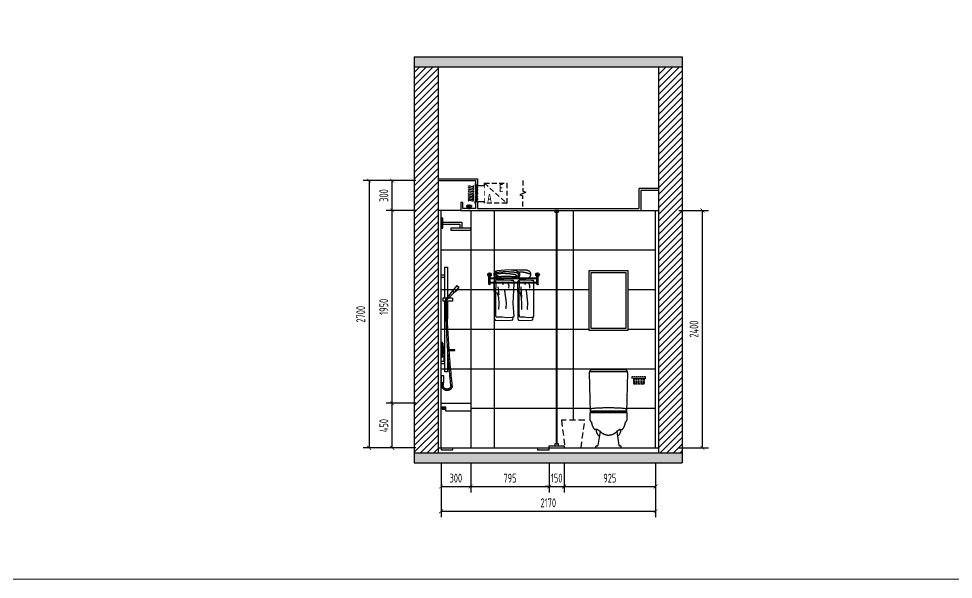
# Model space of a CAD drawing. Header units: millimetres. Extents: x 84706 to 155398, y -6776 to 36429.
# Drawn here: x 136492 to 145945, y 15071 to 20736 of the extents above; entities that cross this region are included whole.
import ezdxf

# ---------------------------------------------------------------- set-up
doc = ezdxf.new("R2010")
doc.units = ezdxf.units.MM
doc.set_wipeout_variables(frame=1)
for name, pattern in [('DASH', [8.89, 6.35, -2.54]), ('DASHED2', [0.375, 0.25, -0.125]), ('M-HIDDEN', [1.875, 1.25, -0.625])]:
    doc.linetypes.add(name, pattern=pattern)
doc.layers.get('Defpoints').update_dxf_attribs({"color": 250})
for name, color, linetype in [('D-detail', 5, 'Continuous'), ('DIM_SYMB', 3, 'Continuous'), ('DOOR', 60, 'Continuous'), ('DT', 2, 'Continuous'), ('EE1-【立面造型线（近看）】Elevation modelling line', 144, 'Continuous'), ('EE5-【立面楼板、墙体】Eloorslab_wall', 150, 'Continuous'), ('EE7-【立面填充】Hatch', 250, 'Continuous'), ('EE8-【立面完成线】Finish', 20, 'Continuous'), ('EL', 3, 'Continuous'), ('EL-FURN', 30, 'Continuous'), ('EL-立面Dim', 44, 'Continuous'), ('EL-立面造型', 30, 'Continuous'), ('P★★18-平面洁具', 4, 'Continuous'), ('立面家具', 4, 'Continuous')]:
    doc.layers.add(name, color=color, linetype=linetype)
doc.layers.add('FC-Material【地坪分割线】', color=138, linetype='Continuous', lineweight=0)
doc.styles.add('MT-DIM', font='ARCHS.SHX', dxfattribs={"width": 0.8})
doc.styles.add('尺寸标注', font='ARCHS.SHX', dxfattribs={"width": 0.8})
doc.dimstyles.new('海龙1：25', dxfattribs={"dimscale": 25, "dimtxt": 2.25, "dimasz": 1, "dimexe": 1.5, "dimexo": 1, "dimgap": 1, "dimtad": 1, "dimdec": 0, "dimrnd": 5, "dimdsep": 46, "dimtxsty": '尺寸标注', "dimblk": 'ARCHTICK', "dimblk1": 'ARCHTICK', "dimblk2": 'ARCHTICK', "dimcen": 1, "dimclrd": 44, "dimclre": 44, "dimclrt": 2, "dimadec": 0, "dimazin": 0, "dimtfac": 1, "dimtdec": 0, "dimtix": 1, "dimtmove": 2, "dimatfit": 3, "dimldrblk": 'hl_arrow2', "dimfxl": 0, "dimarcsym": 0})

# ---------------------------------------------------------------- blocks, each defined once
blk = doc.blocks.new('*U1043')
at = {"layer": 'EE7-【立面填充】Hatch'}
h = blk.add_hatch(dxfattribs=at)
h.set_pattern_fill('YPSGT-钢筋混凝土', color=256, scale=200, pattern_type=2)
h.set_pattern_definition([(45, (61385.6, -63.16), (-28.284271, 28.284271), []), (50, (61385.6, -63.16), (143.45204, -12.55044), [15, -165]), (355, (61385.6, -63.16), (-27.75027, 150.43842), [12, -132]), (100.4514, (61397.55, -64.2), (115.70187, 137.8879), [12.74804, -140.22842]), (46.1842, (61385.6, -23.16), (213.44822, -33.1038), [22.5, -247.5]), (96.6356, (61403.39, -25.92), (186.93254, 194.82358), [19.12206, -210.3426]), (351.1842, (61385.6, -23.16), (186.9324, 194.82373), [18, -198]), (21, (61405.6, -33.16), (119.38141, -80.52379), [15, -165]), (326, (61405.6, -33.16), (48.66306, 145.03), [12, -132]), (71.4514, (61415.55, -39.87), (168.04452, 64.5061), [12.74804, -140.22842]), (37.5, (61385.6, -63.16), (2.431971, 66.57877), [0, -130.4, 0, -134, 0, -132.5]), (7.5, (61385.6, -63.16), (52.613907, 78.882342), [0, -76.4, 0, -127.4, 0, -50.5]), (327.5, (61341, -63.16), (106.764487, -4.510974), [0, -50, 0, -156, 0, -207]), (317.5, (61321, -63.16), (116.637234, 20.020996), [0, -65, 0, -103.6, 0, -147])])
h.paths.add_polyline_path([(152642.9, -86529), (149932.9, -86529), (149932.9, -86629), (152642.9, -86629)])
h.paths.add_polyline_path([(152642.9, -82629), (152642.9, -82529), (149932.9, -82529), (149932.9, -82629)])
h = blk.add_hatch(dxfattribs=at)
h.set_pattern_fill('ANSI31', color=256, scale=15)
h.set_pattern_definition([(45, (154943.074, -85647.61), (-33.67596, 33.67596), [])])
h.paths.add_polyline_path([(152642.9, -86529), (152642.9, -82629), (152402.9, -82629), (152402.9, -86529)])
h.paths.add_polyline_path([(149932.9, -86529), (150172.9, -86529), (150172.9, -82629), (149932.9, -82629)])
at = {"layer": 'EE5-【立面楼板、墙体】Eloorslab_wall'}
for p, q in [((149932.9, -82529), (149932.9, -86629)), ((149932.9, -82529), (152642.9, -82529)), ((152642.9, -82529), (152642.9, -82629)), ((149932.9, -82629), (152642.9, -82629)), ((150172.9, -82629), (150172.9, -86529)), ((152402.9, -82629), (152402.9, -86529)), ((152642.9, -82629), (152642.9, -86529)), ((149932.9, -86529), (152642.9, -86529)), ((152642.9, -86529), (152642.9, -86629)), ((149932.9, -86629), (152642.9, -86629))]:
    blk.add_line(p, q, dxfattribs=at)
at = {"layer": 'EE8-【立面完成线】Finish'}
blk.add_line((150172.9, -86479), (152402.9, -86479), dxfattribs=at)
blk = doc.blocks.new('A$C636C47A0')
at = {"layer": 'EL-立面造型', "color": 1, "linetype": 'DASH', "ltscale": 300}
for p, q in [((-39.8, 755.4), (0, 755.4)), ((-39.8, 730.4), (0, 730.4)), ((-160.2, 650.4), (-179.8, 634.9)), ((-179.8, 634.9), (-137.5, 581.6)), ((-160.2, 650.4), (-117.9, 597.1)), ((-117.9, 597.1), (-137.5, 581.6)), ((-137.5, 581.6), (-58.4, 506.3)), ((-117.9, 597.1), (-49, 513.8)), ((-117.9, 521.6), (-117.9, 491.6)), ((-117.9, 521.6), (-74.4, 521.6)), ((-117.9, 491.6), (-17.9, 491.6)), ((-49, 513.8), (-58.4, 506.3)), ((-55.4, 521.6), (-17.9, 521.6)), ((-17.9, 521.6), (-17.9, 491.6)), ((-82.3, 5), (-140, 5)), ((-140, -5), (-140, 5)), ((-64.8, 5), (-67.9, 5)), ((-39.8, 25), (-23.9, 25)), ((-23.9, 25), (-39.8, 25)), ((-23.9, 25), (-39.8, 25)), ((-35, 60), (-35, 40)), ((-15, 60), (-35, 60)), ((-15, 40), (-35, 40)), ((-23.9, 25), (-23.9, -25)), ((-23.9, 19.2), (-15, 19.2)), ((-23.9, 19.2), (-15, 19.2)), ((-23.9, 19.2), (-15, 19.2)), ((-15, 75), (0, 75)), ((-15, -75), (-15, 75)), ((0, 75), (-10, 75)), ((0, 75), (-10, 75)), ((0, 75), (0, -75)), ((0, -10), (0, 10)), ((-83, -5), (-140, -5)), ((-64.8, -5), (-68.6, -5)), ((-23.9, -25), (-39.8, -25)), ((-23.9, -25), (-39.8, -25)), ((-23.9, -25), (-39.8, -25)), ((-39.8, -37.5), (-15, -37.5)), ((-39.8, -37.5), (-15, -37.5)), ((-39.8, -67.5), (-15, -67.5)), ((-29.6, -67.5), (-29.6, -117.5)), ((-15, -19.2), (-23.9, -19.2)), ((-23.9, -19.2), (-15, -19.2)), ((-23.9, -19.2), (-15, -19.2)), ((-22, -67.5), (-22, -37.5)), ((0, -75), (-15, -75)), ((0, -75), (-10, -75)), ((0, -75), (-10, -75)), ((-39.8, -117.5), (0, -117.5)), ((-39.8, -142.5), (0, -142.5)), ((-22.7, -330.5), (-22.7, -361.4)), ((-8.7, -330.5), (-8.7, -362.8))]:
    blk.add_line(p, q, dxfattribs=at)
for points in [[(-39.8, 521.6), (-39.8, 835.5), (-64.8, 835.5), (-64.8, 532.9)], [(-64.8, 53.9), (-64.8, -222.5), (-39.8, -222.5), (-39.8, 491.6)], [(-64.8, 491.6), (-64.8, 315)]]:
    blk.add_lwpolyline(points, dxfattribs=at)
blk.add_lwpolyline([(-30, -262.5), (0, -262.5), (0, -330.5), (-30, -330.5)], close=True, dxfattribs=at)
for centre, radius, start, end in [((-74.9, 674.7), 112.2, 200.77725, 236.06979), ((-11149.7, 784.5), 11094.8, 354.06435, 358.56315), ((-8758.5, 583.6), 8709.8, 353.76174, 359.54067), ((-61.4, -357.6), 53.1, 185.55258, 354.44743), ((-61.4, -357.6), 39.1, 187.60132, 354.44743)]:
    blk.add_arc(centre, radius, start, end, dxfattribs=at)
blk = doc.blocks.new('GGGWER')
at = {"layer": 'EL-立面造型', "color": 1, "linetype": 'DASH', "ltscale": 300}
for points in [[(-20, 100), (0, 100), (0, 0), (-20, 0)], [(-300, 0), (-100, 0), (-100, -20), (-300, -20)]]:
    blk.add_lwpolyline(points, close=True, dxfattribs=at)
for points in [[(-20, 60), (-210, 60), (-210, 0)], [(-20, 40), (-190, 40), (-190, 0)]]:
    blk.add_lwpolyline(points, dxfattribs=at)
blk = doc.blocks.new('A$C0F9871BB')
at = {"layer": 'DT', "color": 1}
for p, q in [((14.2, 13.5), (0, 13.5)), ((7.1, 0), (7.1, 27))]:
    blk.add_line(p, q, dxfattribs=at)
for points in [[(3.3, 23.4), (10.9, 23.4), (10.9, 3.7), (3.3, 3.7)], [(14.2, 18.4), (16.8, 18.4), (16.8, 8.7), (14.2, 8.7)]]:
    blk.add_lwpolyline(points, close=True, dxfattribs=at)
blk = doc.blocks.new('海龙工具_201210241216573')
at = {"layer": 'P★★18-平面洁具', "color": 8}
for p, q in [((236, 8.4), (-236, 8.4)), ((236, 0), (-236, 0)), ((236, -36.3), (-236, -36.3)), ((236, -44.7), (-236, -44.7))]:
    blk.add_line(p, q, dxfattribs=at)
at = {"layer": 'P★★18-平面洁具', "color": 8, "linetype": 'DASH', "ltscale": 100}
for p, q in [((167.6, 8.4), (-155.6, 8.4)), ((-133.4, 85.1), (-57.9, 85.1)), ((-57.9, 85.1), (49.3, 86.6)), ((-24.7, 79), (49.3, 86.6)), ((49.3, 86.6), (167.1, 77.5)), ((183.7, 36.3), (166.2, 13.5)), ((166.2, 13.5), (166.2, 8.4)), ((-205.1, -54.3), (-203.7, -27)), ((-204.6, -248.2), (-205.1, -54.3)), ((-203.7, -27), (-200.4, -20.8)), ((-200.4, -20.8), (-181.6, -18.2)), ((-181.6, -18.2), (-122.8, -17.3)), ((-151.1, -36.2), (-162.5, -69)), ((-162.5, -69), (-160.7, -96.9)), ((-122.8, -17.3), (-57.9, -16.4)), ((-103.8, -29.6), (-116.9, -59.1)), ((-74, -85.4), (-81.8, -190.5)), ((-57.9, -16.4), (-50.8, -20.8)), ((-55.1, -28.8), (-56, -40.2)), ((-56, -40.2), (-54.6, -146)), ((-50.8, -20.8), (-55.1, -28.8)), ((-46.1, -24.4), (-50.8, -20.8)), ((-40.2, -36.3), (-46.1, -24.4)), ((-39.9, -44.7), (-43, -229)), ((-5.6, -54.3), (-3.9, -27)), ((5.4, -248.2), (-5.6, -54.3)), ((-3.9, -27), (0.2, -20.8)), ((0.2, -20.8), (23.8, -18.2)), ((23.8, -18.2), (97.2, -17.3)), ((61.9, -36.2), (47.6, -69)), ((47.6, -69), (49.8, -96.9)), ((97.2, -17.3), (178.4, -16.4)), ((121, -29.6), (104.6, -59.1)), ((158.3, -85.4), (150.6, -164.2)), ((178.4, -16.4), (187.2, -20.8)), ((181.9, -28.8), (180.7, -40.2)), ((180.7, -40.2), (182.5, -146)), ((187.2, -20.8), (181.9, -28.8)), ((193.1, -24.4), (187.2, -20.8)), ((200.4, -36.3), (193.1, -24.4)), ((200.9, -44.7), (197, -229)), ((-126.5, -121.5), (-140.5, -246.3)), ((-81.8, -190.5), (-68.1, -134.6)), ((-54.6, -146), (-54.6, -177.7)), ((-54.6, -177.7), (-54.6, -351.3)), ((92.5, -121.5), (75, -246.3)), ((148.4, -190.5), (166.4, -140.7)), ((182.5, -146), (182.5, -177.7)), ((182.5, -177.7), (182.5, -351.3)), ((-204.6, -382.1), (-204.6, -248.2)), ((-140.5, -246.3), (-137.9, -307)), ((-83.6, -254.5), (-81.8, -190.5)), ((-82.7, -311.9), (-83.6, -254.5)), ((-43, -229), (-42.3, -350.2)), ((-5.1, -382.1), (5.4, -248.2)), ((75, -246.3), (78.3, -307)), ((146.2, -254.5), (148.4, -190.5)), ((147.3, -311.9), (146.2, -254.5)), ((197, -229), (197.8, -350.2)), ((-137.9, -307), (-141.4, -311.9)), ((-54.6, -351.3), (-55.1, -378.6)), ((-42.3, -350.2), (-43, -404.4)), ((182.5, -351.3), (181.9, -378.6)), ((197.8, -350.2), (197, -404.4)), ((-189.6, -389.2), (-204.6, -382.1)), ((-197.8, -388.9), (-197.8, -388.5)), ((-193.7, -416), (-197.8, -388.9)), ((-179.2, -421.2), (-193.7, -416)), ((-147.2, -392.7), (-189.6, -389.2)), ((-86.3, -423.7), (-179.2, -421.2)), ((-111.5, -387.4), (-147.2, -392.7)), ((-84.7, -386.5), (-111.5, -387.4)), ((-50.6, -419.9), (-86.3, -423.7)), ((-63.1, -388.3), (-84.7, -386.5)), ((-55.1, -378.6), (-63.1, -388.3)), ((-43, -404.4), (-50.6, -419.9)), ((13.8, -389.2), (-5.1, -382.1)), ((3.4, -388.9), (3.5, -388.5)), ((8.6, -416), (3.4, -388.9)), ((26.6, -421.2), (8.6, -416)), ((66.7, -392.7), (13.8, -389.2)), ((142.8, -423.7), (26.6, -421.2)), ((111.3, -387.4), (66.7, -392.7)), ((144.9, -386.5), (111.3, -387.4)), ((187.5, -419.9), (142.8, -423.7)), ((171.9, -388.3), (144.9, -386.5)), ((181.9, -378.6), (171.9, -388.3)), ((197, -404.4), (187.5, -419.9))]:
    blk.add_line(p, q, dxfattribs=at)
at = {"layer": 'P★★18-平面洁具', "color": 8}
for points in [[(-250, -56.7, -0.000012), (-250, -56.7), (-250, 42.6)], [(-236, -56.7, -0.000012), (-236, -56.7), (-236, 42.6)]]:
    blk.add_lwpolyline(points, format="xyb", dxfattribs=at)
for points in [[(236, -56.7), (236, -56.7), (236, 42.6)], [(250, -56.7), (250, -56.7), (250, 42.6)]]:
    blk.add_lwpolyline(points, dxfattribs=at)
for centre, radius, start, end in [((-243.3, 39.2), 18.8, 292.81563, 249.09277), ((-243, 38.9), 7.96, 28.36926, 151.63074), ((243.3, 39.2), 18.8, 290.90723, 247.18437), ((243, 38.9), 7.96, 28.36926, 151.63074), ((-243, -55.5), 7.1, 189.68398, 350.31602), ((243, -55.5), 7.1, 189.68398, 350.31602)]:
    blk.add_arc(centre, radius, start, end, dxfattribs=at)
at = {"layer": 'P★★18-平面洁具', "color": 8, "linetype": 'DASH', "ltscale": 100}
for centre, radius, start, end in [((-129.8, 42.5), 42.7, 94.81222, 232.87429), ((-57.2, -206.4), 275.1, 90.86267, 114.34498), ((-22.4, 39.9), 39.2, 93.36153, 230.49658), ((-21.2, 39.4), 25.6, 124.61164, 236.42134), ((71.8, -515.2), 585.6, 80.72128, 100.58002), ((75.3, -1092.4), 1115.9, 86.2115, 95.68908), ((-10, 30.6), 14.9, 136.23636, 228.37541), ((103.7, -597.5), 650.5, 84.62395, 101.03843), ((149.9, 39.4), 18.3, 267.05328, 36.22558), ((162.5, 41.3), 21.8, 346.80914, 80.13635), ((162.9, 42.9), 34.8, 277.72605, 83.18652)]:
    blk.add_arc(centre, radius, start, end, dxfattribs=at)
blk = doc.blocks.new('QBLOCK2007110113254020')
at = {"layer": 'EL-立面造型', "color": 1, "linetype": 'DASH', "ltscale": 250}
for p, q in [((-193.5, 385.8), (191.1, 385.8)), ((-185.2, -1.5), (-185.2, -6.3)), ((-185.2, -109.4), (-185.2, -30.8)), ((-181.6, -9.9), (179.2, -9.9)), ((-181.6, -27.2), (179.2, -27.2)), ((182.8, -6.3), (182.8, -1.5)), ((182.8, -30.8), (182.8, -109.4)), ((-114.3, -198.2), (-140.5, -198.2)), ((-85.7, -219.8), (-107.4, -361.1)), ((83.3, -219.8), (105, -361.1)), ((112, -198.2), (138.1, -198.2)), ((-128.3, -379.2), (-128.3, -370.4)), ((-123.3, -365.4), (-112.3, -365.4)), ((121, -365.4), (110, -365.4)), ((126, -379.2), (126, -370.4)), ((-123.3, -384.2), (121, -384.2))]:
    blk.add_line(p, q, dxfattribs=at)
blk.add_lwpolyline([(182.8, -27.2), (192.8, 375.8, 0.414214), (162.8, 405.8), (-165.2, 405.8, 0.414214), (-195.2, 375.8), (-185.2, -27.2)], format="xyb", dxfattribs=at)
blk.add_lwpolyline([(179.2, -23.3), (-180.2, -23.3), (-180.2, -13.2), (179.2, -13.2)], close=True, dxfattribs=at)
for centre, radius, start, end in [((-172, -1.1), 13.2, 100.38763, 181.4571), ((-1.2, -1905.1), 1924.7, 84.83706, 95.16294), ((169.6, -1.1), 13.2, 358.5429, 79.61237), ((-181.6, -6.3), 3.6, 180, 270), ((-181.6, -30.8), 3.6, 90, 180), ((179.2, -6.3), 3.6, 270, 0), ((179.2, -30.8), 3.6, 0, 90), ((-174.4, -109.4), 10.8, 180, 270), ((-2.8, -96.5), 173.2, 187.87897, 215.35332), ((0.4, -96.5), 173.2, 324.64668, 352.12103), ((172, -109.4), 10.8, 270, 0), ((-140.5, -193.2), 5, 224.4095, 270), ((-48.9, -202.9), 77.7, 176.55617, 235.49525), ((-114.3, -203.2), 5, 52.02704, 90), ((3.8, -51.8), 187, 232.02704, 240.55061), ((-90.6, -219), 5, 351.25451, 60.55061), ((-0.6, -139.4), 115.4, 222.17064, 316.50027), ((88.2, -219), 5, 119.44939, 188.74549), ((-6.2, -51.8), 187, 299.44939, 308.49692), ((46.5, -202.9), 77.7, 304.50475, 3.44383), ((112, -203.2), 5, 90, 127.97296), ((138.1, -193.2), 5, 270, 315.5905), ((138.1, -193.2), 5, 270, 315.5905), ((-123.3, -370.4), 5, 90, 180), ((-112.3, -360.4), 5, 270, 351.59104), ((110, -360.4), 5, 188.40896, 270), ((121, -370.4), 5, 0, 90), ((-123.3, -379.2), 5, 180, 270), ((121, -379.2), 5, 270, 0)]:
    blk.add_arc(centre, radius, start, end, dxfattribs=at)
blk = doc.blocks.new('A$C6016055B')
at = {"layer": '立面家具', "color": 1, "linetype": 'DASH', "ltscale": 300, "elevation": 0}
for points in [[(-198.9, 1255.1), (201.1, 1255.1), (201.1, 655.1), (-198.9, 655.1)], [(-178.9, 1235.1), (181.1, 1235.1), (181.1, 675.1), (-178.9, 675.1)]]:
    blk.add_lwpolyline(points, close=True, dxfattribs=at)
blk = doc.blocks.new('FADFA23')
at = {"color": 1, "linetype": 'DASHED2', "ltscale": 50}
for p, q in [((113162.1, -234782.7), (113027.1, -234782.7)), ((113027.1, -234802.3), (113162.1, -234802.3)), ((113146.3, -234802.3), (113041.8, -234802.3)), ((113041.8, -234802.3), (113041.8, -234858)), ((113146.3, -234858), (113146.3, -234802.3)), ((113162.1, -234802.3), (113162.1, -234782.7)), ((113146.3, -234811.6), (113041.8, -234811.6)), ((113146.3, -234827.2), (113041.8, -234827.2)), ((113146.3, -234839), (113041.8, -234839)), ((113146.3, -234847.8), (113041.8, -234847.8)), ((113146.3, -234852.1), (113041.8, -234852.1)), ((113041.8, -234858), (113146.3, -234858))]:
    blk.add_line(p, q, dxfattribs=at)
blk.add_lwpolyline([(113027.1, -234802.3), (113027.1, -234782.7)], dxfattribs=at)
blk = doc.blocks.new('_ArchTick')
at = {"color": 2, "linetype": 'ByBlock', "const_width": 0.15}
blk.add_lwpolyline([(-0.5, -0.5), (0.5, 0.5)], dxfattribs=at)
blk = doc.blocks.new('*D933')
at = {"layer": 'Defpoints', "color": 0, "transparency": 16777216}
for p in [(140763.6, 16399.5), (141063.6, 16399.5), (141063.6, 16008.9)]:
    blk.add_point(p, dxfattribs=at)
at = {"layer": 'EE1-【立面造型线（近看）】Elevation modelling line', "color": 44, "lineweight": -2, "transparency": 16777216}
for p, q in [((140763.6, 16248.9), (140763.6, 15948.9)), ((141063.6, 16248.9), (141063.6, 15948.9)), ((140763.6, 16008.9), (141063.6, 16008.9))]:
    blk.add_line(p, q, dxfattribs=at)
at = {"layer": 'EE1-【立面造型线（近看）】Elevation modelling line', "color": 44, "lineweight": -2, "transparency": 16777216, "xscale": 40, "yscale": 40, "zscale": 40, "rotation": 180}
blk.add_blockref('_ArchTick', (140763.6, 16008.9), dxfattribs=at)
at = {"layer": 'EE1-【立面造型线（近看）】Elevation modelling line', "color": 44, "lineweight": -2, "transparency": 16777216, "xscale": 40, "yscale": 40, "zscale": 40}
blk.add_blockref('_ArchTick', (141063.6, 16008.9), dxfattribs=at)
at = {"layer": 'EE1-【立面造型线（近看）】Elevation modelling line', "color": 2, "transparency": 16777216, "insert": (140913.6, 16093.9), "char_height": 90, "attachment_point": 5, "style": '尺寸标注'}
blk.add_mtext('300', dxfattribs=at)
blk = doc.blocks.new('hl_arrow2')
at = {"color": 2}
blk.add_line((-0.22, 0), (-1, 0), dxfattribs=at)
blk.add_lwpolyline([(-0.22, 0), (-0.86, -0.69), (-0.65, -0.86), (0, 0), (-0.65, 0.86), (-0.86, 0.69)], close=True, dxfattribs=at)
for points in [[(-0.86, 0.69), (-0.65, 0.86), (-0.22, 0), (0, 0)], [(-0.86, -0.69), (-0.65, -0.86), (-0.22, 0), (0, 0)]]:
    blk.add_solid(points, dxfattribs=at)
blk = doc.blocks.new('*D934')
at = {"layer": 'Defpoints', "color": 0, "transparency": 16777216}
for p in [(141063.6, 16399.5), (141858.6, 16399.5), (141858.6, 16008.9)]:
    blk.add_point(p, dxfattribs=at)
at = {"layer": 'EE1-【立面造型线（近看）】Elevation modelling line', "color": 44, "lineweight": -2, "transparency": 16777216}
for p, q in [((141063.6, 16248.9), (141063.6, 15948.9)), ((141858.6, 16248.9), (141858.6, 15948.9)), ((141063.6, 16008.9), (141858.6, 16008.9))]:
    blk.add_line(p, q, dxfattribs=at)
at = {"layer": 'EE1-【立面造型线（近看）】Elevation modelling line', "color": 44, "lineweight": -2, "transparency": 16777216, "xscale": 40, "yscale": 40, "zscale": 40, "rotation": 180}
blk.add_blockref('_ArchTick', (141063.6, 16008.9), dxfattribs=at)
at = {"layer": 'EE1-【立面造型线（近看）】Elevation modelling line', "color": 44, "lineweight": -2, "transparency": 16777216, "xscale": 40, "yscale": 40, "zscale": 40}
blk.add_blockref('_ArchTick', (141858.6, 16008.9), dxfattribs=at)
at = {"layer": 'EE1-【立面造型线（近看）】Elevation modelling line', "color": 2, "transparency": 16777216, "insert": (141461.1, 16093.9), "char_height": 90, "attachment_point": 5, "style": '尺寸标注'}
blk.add_mtext('795', dxfattribs=at)
blk = doc.blocks.new('*D935')
at = {"layer": 'Defpoints', "color": 0, "transparency": 16777216}
for p in [(141858.6, 16399.5), (142008.6, 16399.5), (142008.6, 16008.9)]:
    blk.add_point(p, dxfattribs=at)
at = {"layer": 'EE1-【立面造型线（近看）】Elevation modelling line', "color": 44, "lineweight": -2, "transparency": 16777216}
for p, q in [((141858.6, 16248.9), (141858.6, 15948.9)), ((142008.6, 16248.9), (142008.6, 15948.9)), ((141858.6, 16008.9), (141818.6, 16008.9)), ((141858.6, 16008.9), (142008.6, 16008.9)), ((142008.6, 16008.9), (142048.6, 16008.9))]:
    blk.add_line(p, q, dxfattribs=at)
at = {"layer": 'EE1-【立面造型线（近看）】Elevation modelling line', "color": 44, "lineweight": -2, "transparency": 16777216, "xscale": 40, "yscale": 40, "zscale": 40}
blk.add_blockref('_ArchTick', (141858.6, 16008.9), dxfattribs=at)
at = {"layer": 'EE1-【立面造型线（近看）】Elevation modelling line', "color": 44, "lineweight": -2, "transparency": 16777216, "xscale": 40, "yscale": 40, "zscale": 40, "rotation": 180}
blk.add_blockref('_ArchTick', (142008.6, 16008.9), dxfattribs=at)
at = {"layer": 'EE1-【立面造型线（近看）】Elevation modelling line', "color": 2, "transparency": 16777216, "insert": (141933.6, 16093.9), "char_height": 90, "attachment_point": 5, "style": '尺寸标注'}
blk.add_mtext('150', dxfattribs=at)
blk = doc.blocks.new('*D936')
at = {"layer": 'Defpoints', "color": 0, "transparency": 16777216}
for p in [(142008.6, 16399.5), (142933.6, 16399.5), (142933.6, 16008.9)]:
    blk.add_point(p, dxfattribs=at)
at = {"layer": 'EE1-【立面造型线（近看）】Elevation modelling line', "color": 44, "lineweight": -2, "transparency": 16777216}
for p, q in [((142008.6, 16248.9), (142008.6, 15948.9)), ((142933.6, 16248.9), (142933.6, 15948.9)), ((142008.6, 16008.9), (142933.6, 16008.9))]:
    blk.add_line(p, q, dxfattribs=at)
at = {"layer": 'EE1-【立面造型线（近看）】Elevation modelling line', "color": 44, "lineweight": -2, "transparency": 16777216, "xscale": 40, "yscale": 40, "zscale": 40, "rotation": 180}
blk.add_blockref('_ArchTick', (142008.6, 16008.9), dxfattribs=at)
at = {"layer": 'EE1-【立面造型线（近看）】Elevation modelling line', "color": 44, "lineweight": -2, "transparency": 16777216, "xscale": 40, "yscale": 40, "zscale": 40}
blk.add_blockref('_ArchTick', (142933.6, 16008.9), dxfattribs=at)
at = {"layer": 'EE1-【立面造型线（近看）】Elevation modelling line', "color": 2, "transparency": 16777216, "insert": (142471.1, 16093.9), "char_height": 90, "attachment_point": 5, "style": '尺寸标注'}
blk.add_mtext('925', dxfattribs=at)
blk = doc.blocks.new('*D943')
at = {"layer": 'Defpoints', "color": 0, "transparency": 16777216}
for p in [(140763.6, 16399.5), (142933.6, 16399.5), (142933.6, 15758.9)]:
    blk.add_point(p, dxfattribs=at)
at = {"layer": 'EE1-【立面造型线（近看）】Elevation modelling line', "color": 44, "lineweight": -2, "transparency": 16777216}
for p, q in [((140763.6, 15998.9), (140763.6, 15698.9)), ((142933.6, 15998.9), (142933.6, 15698.9)), ((140763.6, 15758.9), (142933.6, 15758.9))]:
    blk.add_line(p, q, dxfattribs=at)
at = {"layer": 'EE1-【立面造型线（近看）】Elevation modelling line', "color": 44, "lineweight": -2, "transparency": 16777216, "xscale": 40, "yscale": 40, "zscale": 40, "rotation": 180}
blk.add_blockref('_ArchTick', (140763.6, 15758.9), dxfattribs=at)
at = {"layer": 'EE1-【立面造型线（近看）】Elevation modelling line', "color": 44, "lineweight": -2, "transparency": 16777216, "xscale": 40, "yscale": 40, "zscale": 40}
blk.add_blockref('_ArchTick', (142933.6, 15758.9), dxfattribs=at)
at = {"layer": 'EE1-【立面造型线（近看）】Elevation modelling line', "color": 2, "transparency": 16777216, "insert": (141848.6, 15843.9), "char_height": 90, "attachment_point": 5, "style": '尺寸标注'}
blk.add_mtext('2170', dxfattribs=at)
blk = doc.blocks.new('*D952')
at = {"layer": 'Defpoints', "color": 0, "transparency": 16777216}
for p in [(140270, 16849.5), (140763.6, 16849.5), (140763.6, 16399.5)]:
    blk.add_point(p, dxfattribs=at)
at = {"layer": 'EE1-【立面造型线（近看）】Elevation modelling line', "color": 44, "lineweight": -2, "transparency": 16777216}
for p, q in [((140510, 16849.5), (140210, 16849.5)), ((140270, 16399.5), (140270, 16849.5)), ((140510, 16399.5), (140210, 16399.5))]:
    blk.add_line(p, q, dxfattribs=at)
at = {"layer": 'EE1-【立面造型线（近看）】Elevation modelling line', "color": 44, "lineweight": -2, "transparency": 16777216, "xscale": 40, "yscale": 40, "zscale": 40}
for p, rotation in [((140270, 16849.5), 90), ((140270, 16399.5), 270)]:
    blk.add_blockref('_ArchTick', p, dxfattribs=dict(at, rotation=rotation))
at = {"layer": 'EE1-【立面造型线（近看）】Elevation modelling line', "color": 2, "transparency": 16777216, "insert": (140185, 16624.5), "char_height": 90, "attachment_point": 5, "rotation": 90, "style": '尺寸标注'}
blk.add_mtext('450', dxfattribs=at)
blk = doc.blocks.new('*D953')
at = {"layer": 'Defpoints', "color": 0, "transparency": 16777216}
for p in [(140270, 18799.5), (140963.6, 18799.5), (140763.6, 16849.5)]:
    blk.add_point(p, dxfattribs=at)
at = {"layer": 'EE1-【立面造型线（近看）】Elevation modelling line', "color": 44, "lineweight": -2, "transparency": 16777216}
for p, q in [((140510, 18799.5), (140210, 18799.5)), ((140270, 16849.5), (140270, 18799.5)), ((140510, 16849.5), (140210, 16849.5))]:
    blk.add_line(p, q, dxfattribs=at)
at = {"layer": 'EE1-【立面造型线（近看）】Elevation modelling line', "color": 44, "lineweight": -2, "transparency": 16777216, "xscale": 40, "yscale": 40, "zscale": 40}
for p, rotation in [((140270, 18799.5), 90), ((140270, 16849.5), 270)]:
    blk.add_blockref('_ArchTick', p, dxfattribs=dict(at, rotation=rotation))
at = {"layer": 'EE1-【立面造型线（近看）】Elevation modelling line', "color": 2, "transparency": 16777216, "insert": (140185, 17824.5), "char_height": 90, "attachment_point": 5, "rotation": 90, "style": '尺寸标注'}
blk.add_mtext('1950', dxfattribs=at)
blk = doc.blocks.new('*D954')
at = {"layer": 'Defpoints', "color": 0, "transparency": 16777216}
for p in [(140270, 19099.5), (140733.6, 19099.5), (140963.6, 18799.5)]:
    blk.add_point(p, dxfattribs=at)
at = {"layer": 'EE1-【立面造型线（近看）】Elevation modelling line', "color": 44, "lineweight": -2, "transparency": 16777216}
for p, q in [((140510, 19099.5), (140210, 19099.5)), ((140270, 18799.5), (140270, 19099.5)), ((140510, 18799.5), (140210, 18799.5))]:
    blk.add_line(p, q, dxfattribs=at)
at = {"layer": 'EE1-【立面造型线（近看）】Elevation modelling line', "color": 44, "lineweight": -2, "transparency": 16777216, "xscale": 40, "yscale": 40, "zscale": 40}
for p, rotation in [((140270, 19099.5), 90), ((140270, 18799.5), 270)]:
    blk.add_blockref('_ArchTick', p, dxfattribs=dict(at, rotation=rotation))
at = {"layer": 'EE1-【立面造型线（近看）】Elevation modelling line', "color": 2, "transparency": 16777216, "insert": (140185, 18949.5), "char_height": 90, "attachment_point": 5, "rotation": 90, "style": '尺寸标注'}
blk.add_mtext('300', dxfattribs=at)
blk = doc.blocks.new('*D955')
at = {"layer": 'Defpoints', "color": 0, "transparency": 16777216}
for p in [(140733.6, 19099.5), (140036.8, 16399.5), (140763.6, 16399.5)]:
    blk.add_point(p, dxfattribs=at)
at = {"layer": 'EE1-【立面造型线（近看）】Elevation modelling line', "color": 44, "lineweight": -2, "transparency": 16777216}
for p, q in [((140276.8, 19099.5), (139976.8, 19099.5)), ((140036.8, 19099.5), (140036.8, 16399.5)), ((140276.8, 16399.5), (139976.8, 16399.5))]:
    blk.add_line(p, q, dxfattribs=at)
at = {"layer": 'EE1-【立面造型线（近看）】Elevation modelling line', "color": 44, "lineweight": -2, "transparency": 16777216, "xscale": 40, "yscale": 40, "zscale": 40}
for p, rotation in [((140036.8, 19099.5), 90), ((140036.8, 16399.5), 270)]:
    blk.add_blockref('_ArchTick', p, dxfattribs=dict(at, rotation=rotation))
at = {"layer": 'EE1-【立面造型线（近看）】Elevation modelling line', "color": 2, "transparency": 16777216, "insert": (139951.8, 17749.5), "char_height": 90, "attachment_point": 5, "rotation": 90, "style": '尺寸标注'}
blk.add_mtext('2700', dxfattribs=at)
blk = doc.blocks.new('*D956')
at = {"layer": 'Defpoints', "color": 0, "transparency": 16777216}
for p in [(142933.6, 18799.5), (143407.6, 18799.5), (142933.6, 16399.5)]:
    blk.add_point(p, dxfattribs=at)
at = {"layer": 'EE1-【立面造型线（近看）】Elevation modelling line', "color": 44, "lineweight": -2, "transparency": 16777216}
for p, q in [((143167.6, 18799.5), (143467.6, 18799.5)), ((143407.6, 16399.5), (143407.6, 18799.5)), ((143167.6, 16399.5), (143467.6, 16399.5))]:
    blk.add_line(p, q, dxfattribs=at)
at = {"layer": 'EE1-【立面造型线（近看）】Elevation modelling line', "color": 44, "lineweight": -2, "transparency": 16777216, "xscale": 40, "yscale": 40, "zscale": 40}
for p, rotation in [((143407.6, 18799.5), 90), ((143407.6, 16399.5), 270)]:
    blk.add_blockref('_ArchTick', p, dxfattribs=dict(at, rotation=rotation))
at = {"layer": 'EE1-【立面造型线（近看）】Elevation modelling line', "color": 2, "transparency": 16777216, "insert": (143322.6, 17599.5), "char_height": 90, "attachment_point": 5, "rotation": 90, "style": '尺寸标注'}
blk.add_mtext('2400', dxfattribs=at)
blk = doc.blocks.new('yhbyhuj')
at = {"color": 1, "linetype": 'DASHED2', "ltscale": 200}
blk.add_wipeout([(141202.5, 18872.8), (141202.5, 19072.8), (141427.7, 19072.8), (141427.7, 19049.5), (141590.6, 19049.5), (141590.6, 18889.5), (141427.7, 18889.5), (141427.7, 18872.8)], dxfattribs=at).translate(0, 0, -16380).dxf.layer = 'EL-立面造型'
at = {"layer": 'EL-立面造型', "color": 136, "linetype": 'DASHED2', "ltscale": 200}
blk.add_line((141202.5, 19072.8, -16380), (141427.7, 18872.8, -16380), dxfattribs=at)
at = {"layer": 'EL-立面造型', "color": 4, "linetype": 'DASHED2', "ltscale": 200, "elevation": -16380}
for points in [[(141590.6, 19099.5), (141590.6, 18993.5)], [(141590.6, 18969.5), (141560.6, 18957.5)], [(141560.6, 18957.5), (141590.6, 18945.5)], [(141590.6, 18993.5), (141620.6, 18981.5)], [(141590.6, 18969.5), (141620.6, 18981.5)], [(141590.6, 18839.5), (141590.6, 18945.5)]]:
    blk.add_lwpolyline(points, dxfattribs=at)
blk.add_lwpolyline([(141427.7, 18872.8), (141202.5, 18872.8), (141202.5, 19072.8), (141427.7, 19072.8)], close=True, dxfattribs=at)
at = {"layer": 'EL-立面造型', "color": 30, "linetype": 'DASHED2', "ltscale": 200, "char_height": 80, "style": 'MT-DIM'}
for s, insert, attachment_point in [('{\\fSimHei|b0|i0|c134|p49;E}', (141393.8, 19064.4, -16380), 3), ('{\\fSimHei|b0|i0|c134|p49;A}', (141232.2, 18964.4, -16380), 1)]:
    blk.add_mtext_dynamic_manual_height_columns(s, width=80, gutter_width=1500, heights=[0], dxfattribs=dict(at, insert=insert, attachment_point=attachment_point))
at = {"color": 136, "linetype": 'DASHED2', "ltscale": 200}
blk.add_wipeout([(141108.8, 19049.5), (141202.5, 19049.5), (141202.5, 18889.5), (141108.8, 18889.5)], dxfattribs=at).translate(0, 0, -16380).dxf.layer = 'EL'
at = {"layer": 'EL', "color": 8}
for p, q in [((141123.8, 19049.5, -16380), (141123.8, 18889.5, -16380)), ((141138.8, 19049.5, -16380), (141202.5, 19049.5, -16380)), ((141138.8, 18889.5, -16380), (141202.5, 18889.5, -16380))]:
    blk.add_line(p, q, dxfattribs=at)
at = {"layer": 'EL', "color": 250, "elevation": -16380}
for points in [[(141086.3, 19049.9), (141093.4, 19046.4), (141091.3, 19038.6)], [(141086.3, 19049.9), (141093.4, 19046.4), (141091.3, 19038.6)], [(141086.3, 19032.5), (141093.4, 19029), (141091.3, 19021.2)], [(141086.3, 19032.4), (141093.4, 19029), (141091.3, 19021.2)], [(141086.3, 19015), (141093.4, 19011.6), (141091.3, 19003.8)], [(141086.3, 19015), (141093.4, 19011.6), (141091.3, 19003.8)], [(141086.3, 18997.6), (141093.4, 18994.2), (141091.3, 18986.3)], [(141086.3, 18980.2), (141093.4, 18976.7), (141091.3, 18968.9)], [(141086.3, 18963.5), (141093.4, 18960), (141091.3, 18952.2)], [(141086.3, 18948.6), (141093.4, 18945.1), (141091.3, 18937.3)], [(141086.3, 18933.3), (141093.4, 18929.9), (141091.3, 18922.1)], [(141086.3, 18918.4), (141093.4, 18915), (141091.3, 18907.2)], [(141086.3, 18903.2), (141093.4, 18899.7), (141091.3, 18891.9)]]:
    blk.add_lwpolyline(points, dxfattribs=at)
at = {"layer": 'EL', "color": 136, "linetype": 'DASHED2', "ltscale": 200, "elevation": -16380}
for points in [[(141108.8, 19069.5), (141108.8, 19049.5), (141138.8, 19049.5), (141138.8, 19054.5), (141113.6, 19054.5), (141113.6, 19069.5), (141108.8, 19069.5)], [(141108.8, 18869.5), (141108.8, 18889.5), (141138.8, 18889.5), (141138.8, 18884.5), (141113.6, 18884.5), (141113.6, 18869.5), (141108.8, 18869.5)]]:
    blk.add_lwpolyline(points, dxfattribs=at)
at = {"layer": 'EL', "color": 250, "elevation": -16380}
for points in [[(141113.3, 19036.3), (141132, 19047), (141133.1, 19045), (141114.5, 19034.3)], [(141113.3, 19027.6), (141132, 19038.3), (141133.1, 19036.3), (141114.5, 19025.5)], [(141113.3, 19018.8), (141132, 19029.6), (141133.1, 19027.6), (141114.5, 19016.8)], [(141113.3, 19010.1), (141132, 19020.9), (141133.1, 19018.9), (141114.5, 19008.1)], [(141113.3, 19001.4), (141132, 19012.2), (141133.1, 19010.2), (141114.5, 18999.4)], [(141113.3, 18992.7), (141132, 19003.5), (141133.1, 19001.5), (141114.5, 18990.7)], [(141113.3, 18984), (141132, 18994.8), (141133.1, 18992.8), (141114.5, 18982)], [(141113.3, 18975.3), (141132, 18986.1), (141133.1, 18984.1), (141114.5, 18973.3)], [(141113.3, 18965), (141132, 18975.8), (141133.1, 18973.8), (141114.5, 18963)], [(141113.3, 18953.9), (141132, 18964.7), (141133.1, 18962.7), (141114.5, 18951.9)], [(141113.3, 18942.4), (141132, 18953.2), (141133.1, 18951.2), (141114.5, 18940.4)], [(141113.3, 18932.1), (141132, 18942.9), (141133.1, 18940.9), (141114.5, 18930.1)], [(141113.3, 18923.4), (141132, 18934.2), (141133.1, 18932.2), (141114.5, 18921.4)], [(141113.3, 18911.9), (141132, 18922.7), (141133.1, 18920.7), (141114.5, 18909.9)], [(141113.3, 18901.7), (141132, 18912.4), (141133.1, 18910.4), (141114.5, 18899.6)], [(141113.3, 18892.9), (141132, 18903.7), (141133.1, 18901.7), (141114.5, 18890.9)]]:
    blk.add_lwpolyline(points, close=True, dxfattribs=at)
at = {"layer": 'EL', "color": 250}
for points in [[(141038.3, 19043.1, -16380), (141044.2, 19046.3, -16380), (141057.4, 19053.3, -16380), (141075.5, 19036.7, -16380), (141088, 19043.5, -16380), (141093.4, 19046.4, -16380)], [(141038.3, 19043.1, -16380), (141044.2, 19046.3, -16380), (141057.4, 19053.3, -16380), (141075.5, 19036.6, -16380), (141088, 19043.5, -16380), (141093.4, 19046.4, -16380)], [(141038.3, 19025.7, -16380), (141044.2, 19028.9, -16380), (141057.4, 19035.9, -16380), (141075.5, 19019.2, -16380), (141088, 19026.1, -16380), (141093.4, 19029, -16380)], [(141038.3, 19025.7, -16380), (141044.2, 19028.9, -16380), (141057.4, 19035.9, -16380), (141075.5, 19019.2, -16380), (141088, 19026.1, -16380), (141093.4, 19029, -16380)], [(141038.3, 19008.3, -16380), (141044.2, 19011.5, -16380), (141057.4, 19018.5, -16380), (141075.5, 19001.8, -16380), (141088, 19008.7, -16380), (141093.4, 19011.6, -16380)], [(141038.3, 19008.3, -16380), (141044.2, 19011.5, -16380), (141057.4, 19018.5, -16380), (141075.5, 19001.8, -16380), (141088, 19008.7, -16380), (141093.4, 19011.6, -16380)], [(141038.3, 18990.9, -16380), (141044.2, 18994, -16380), (141057.4, 19001, -16380), (141075.5, 18984.4, -16380), (141088, 18991.2, -16380), (141093.4, 18994.2, -16380)], [(141038.3, 18973.4, -16380), (141044.2, 18976.6, -16380), (141057.4, 18983.6, -16380), (141075.5, 18967, -16380), (141088, 18973.8, -16380), (141093.4, 18976.7, -16380)], [(141038.3, 18956.7, -16380), (141044.2, 18959.9, -16380), (141057.4, 18966.9, -16380), (141075.5, 18950.2, -16380), (141088, 18957.1, -16380), (141093.4, 18960, -16380)], [(141038.3, 18941.8, -16380), (141044.2, 18945, -16380), (141057.4, 18952, -16380), (141075.5, 18935.4, -16380), (141088, 18942.2, -16380), (141093.4, 18945.1, -16380)], [(141038.3, 18926.6, -16380), (141044.2, 18929.7, -16380), (141057.4, 18936.8, -16380), (141075.5, 18920.1, -16380), (141088, 18926.9, -16380), (141093.4, 18929.9, -16380)], [(141038.3, 18911.7, -16380), (141044.2, 18914.9, -16380), (141057.4, 18921.9, -16380), (141075.5, 18905.2, -16380), (141088, 18912.1, -16380), (141093.4, 18915, -16380)], [(141038.3, 18896.4, -16380), (141044.2, 18899.6, -16380), (141057.4, 18906.6, -16380), (141075.5, 18890, -16380), (141088, 18896.8, -16380), (141093.4, 18899.7, -16380)]]:
    blk.add_open_spline(points, degree=3, knots=[0, 0, 0, 0, 18.584802, 41.302708, 58.293338, 58.293338, 58.293338, 58.293338], dxfattribs=at)

msp = doc.modelspace()

# ---------------------------------------------------------------- linework, layer by layer
at = {"layer": 'EE1-【立面造型线（近看）】Elevation modelling line'}
msp.add_line((141063.6, 18799.5), (141063.6, 16399.5), dxfattribs=at)
for points in [[(140763.6, 16849.5), (141063.6, 16849.5), (141063.6, 16769.5), (140813.6, 16769.5), (140813.6, 16809.5), (140763.6, 16809.5), (140763.6, 16849.5)], [(141858.6, 16399.5), (141858.6, 16419.5), (142008.6, 16419.5), (142008.6, 16399.5)]]:
    msp.add_lwpolyline(points, dxfattribs=at)
at = {"layer": 'EE7-【立面填充】Hatch'}
for p, q in [((141303.6, 16399.5), (141303.6, 18799.5)), ((142103.6, 16678.3), (142103.6, 18799.5)), ((140763.6, 18399.5), (142933.6, 18399.5)), ((140763.6, 17999.5), (142257.7, 17999.5)), ((142657.7, 17999.5), (142933.6, 17999.5)), ((140763.6, 17599.5), (142257.7, 17599.5)), ((142657.7, 17599.5), (142933.6, 17599.5)), ((140763.6, 17199.5), (142933.6, 17199.5)), ((140813.6, 16799.5), (140763.6, 16799.5)), ((141063.6, 16799.5), (142272.4, 16799.5)), ((142642.5, 16799.5), (142933.6, 16799.5))]:
    msp.add_line(p, q, dxfattribs=at)
at = {"layer": 'EE8-【立面完成线】Finish'}
for p, q in [((140763.6, 16399.5), (140763.6, 18799.5)), ((142933.6, 16399.5), (142933.6, 18799.5))]:
    msp.add_line(p, q, dxfattribs=at)
msp.add_lwpolyline([(140763.6, 16399.5), (140763.6, 16379.5), (140883.6, 16379.5), (140883.6, 16399.5), (141738.6, 16399.5), (141738.6, 16379.5), (141858.6, 16379.5), (141858.6, 16399.5)], dxfattribs=at)
at = {"layer": 'EL-FURN'}
msp.add_lwpolyline([(142963.6, 18999.5), (142783.6, 18999.5), (142783.6, 18799.5)], dxfattribs=at)
at = {"layer": 'EL-立面造型', "color": 250}
for p, q in [((140963.6, 18799.5), (140733.6, 18799.5)), ((142783.6, 18799.5), (142963.6, 18799.5))]:
    msp.add_line(p, q, dxfattribs=at)
at = {"layer": 'EL-立面造型', "color": 4, "elevation": 16380}
msp.add_lwpolyline([(140733.6, 19119.5), (141133.6, 19119.5), (141133.6, 18819.5), (142763.6, 18819.5)], dxfattribs=at)
at = {"layer": 'EL-立面造型'}
msp.add_lwpolyline([(140733.6, 19099.5), (141113.6, 19099.5), (141113.6, 18819.5), (140983.6, 18819.5), (140983.6, 18879.5), (140963.6, 18879.5), (140963.6, 18799.5), (142783.6, 18799.5)], dxfattribs=at)
at = {"layer": 'EL-立面造型', "color": 4}
msp.add_lwpolyline([(142963.6, 19019.5), (142763.6, 19019.5), (142763.6, 18819.5)], dxfattribs=at)
at = {"layer": 'EL-立面造型'}
for points in [[(141953.6, 18799.5), (141913.6, 18799.5), (141913.6, 18779.5), (141953.6, 18779.5)], [(141953.6, 16439.5), (141913.6, 16439.5), (141913.6, 16419.5), (141953.6, 16419.5)]]:
    msp.add_lwpolyline(points, close=True, dxfattribs=at)
at = {"layer": 'EL-立面造型', "color": 4}
msp.add_lwpolyline([(141938.6, 18779.5), (141928.6, 18779.5), (141928.6, 16439.5), (141938.6, 16439.5)], close=True, dxfattribs=at)
at = {"layer": 'EL-立面造型', "color": 1, "linetype": 'M-HIDDEN', "ltscale": 50, "elevation": 0}
msp.add_lwpolyline([(142017.8, 16399.5), (142180.4, 16399.5), (142217.9, 16678.3), (141981.8, 16678.3)], close=True, dxfattribs=at)
at = {"layer": 'FC-Material【地坪分割线】'}
msp.add_lwpolyline([(117586.5, 36429.1), (155397.9, 36429.1), (155397.9, 15071.4), (117586.5, 15071.4)], close=True, dxfattribs=at)

# ---------------------------------------------------------------- block references
msp.add_blockref('*U1043', (-9439.4, 102878.5))
at = {"linetype": 'Continuous', "ltscale": 10, "extrusion": (0, 0, -1), "zscale": -1}
msp.add_blockref('海龙工具_201210241216573', (-141497.4, 18110.3), dxfattribs=at)
at = {"layer": 'D-detail', "color": 1, "xscale": -1}
msp.add_blockref('GGGWER', (140763.6, 18619.5), dxfattribs=at)
at = {"layer": 'DIM_SYMB', "xscale": -1}
msp.add_blockref('FADFA23', (255860.4, 251902.2), dxfattribs=at)
at = {"layer": 'DOOR'}
for p, xscale, yscale, zscale, rotation in [((141079.2, 18857.2), -2.249999998371382, 2.249999998371382, 2.249999998371382, 89.60960900635862), ((140770.2, 16786.9), -1.349999999022829, 1.349999999022829, 1.349999999022829, 269.6096090063587)]:
    msp.add_blockref('A$C0F9871BB', p, dxfattribs=dict(at, xscale=xscale, yscale=yscale, zscale=zscale, rotation=rotation))
at = {"layer": 'EL-FURN'}
msp.add_blockref('QBLOCK2007110113254020', (142458.7, 16783.7), dxfattribs=at)
at = {"layer": 'EL-立面Dim', "xscale": -1}
msp.add_blockref('A$C6016055B', (142458.8, 16934.4, 0), dxfattribs=at)
at = {"layer": 'EL-立面造型', "xscale": -1}
msp.add_blockref('A$C636C47A0', (140763.6, 17389.5), dxfattribs=at)

# ---------------------------------------------------------------- dimensions: what is measured, and where the dimension line sits
at = {"layer": 'EE1-【立面造型线（近看）】Elevation modelling line'}
for base, p1, p2, picture, middle in [((140036.8, 16399.5), (140733.6, 19099.5), (140763.6, 16399.5), '*D955', (139951.8, 17749.5)), ((140270, 19099.5), (140963.6, 18799.5), (140733.6, 19099.5), '*D954', (140185, 18949.5)), ((140270, 18799.5), (140763.6, 16849.5), (140963.6, 18799.5), '*D953', (140185, 17824.5)), ((143407.6, 18799.5), (142933.6, 16399.5), (142933.6, 18799.5), '*D956', (143322.6, 17599.5)), ((140270, 16849.5), (140763.6, 16399.5), (140763.6, 16849.5), '*D952', (140185, 16624.5))]:
    dim = msp.add_linear_dim(base=base, p1=p1, p2=p2, angle=90, dimstyle='海龙1：25', override={"dimscale": 40, "dimfxl": 6}, dxfattribs=at)
    dim.commit()
    dim.dimension.update_dxf_attribs({"geometry": picture, "text_midpoint": middle})
for base, p1, p2, picture, middle in [((141063.6, 16008.9), (140763.6, 16399.5), (141063.6, 16399.5), '*D933', (140913.6, 16093.9)), ((142933.6, 15758.9), (140763.6, 16399.5), (142933.6, 16399.5), '*D943', (141848.6, 15843.9)), ((141858.6, 16008.9), (141063.6, 16399.5), (141858.6, 16399.5), '*D934', (141461.1, 16093.9)), ((142008.6, 16008.9), (141858.6, 16399.5), (142008.6, 16399.5), '*D935', (141933.6, 16093.9)), ((142933.6, 16008.9), (142008.6, 16399.5), (142933.6, 16399.5), '*D936', (142471.1, 16093.9))]:
    dim = msp.add_linear_dim(base=base, p1=p1, p2=p2, dimstyle='海龙1：25', override={"dimscale": 40, "dimfxl": 6}, dxfattribs=at)
    dim.commit()
    dim.dimension.update_dxf_attribs({"geometry": picture, "text_midpoint": middle})

# ---------------------------------------------------------------- next in the draw order: block references
at = {"layer": 'EL-FURN'}
msp.add_blockref('yhbyhuj', (0, 0), dxfattribs=at)

doc.saveas('drawing.dxf')
